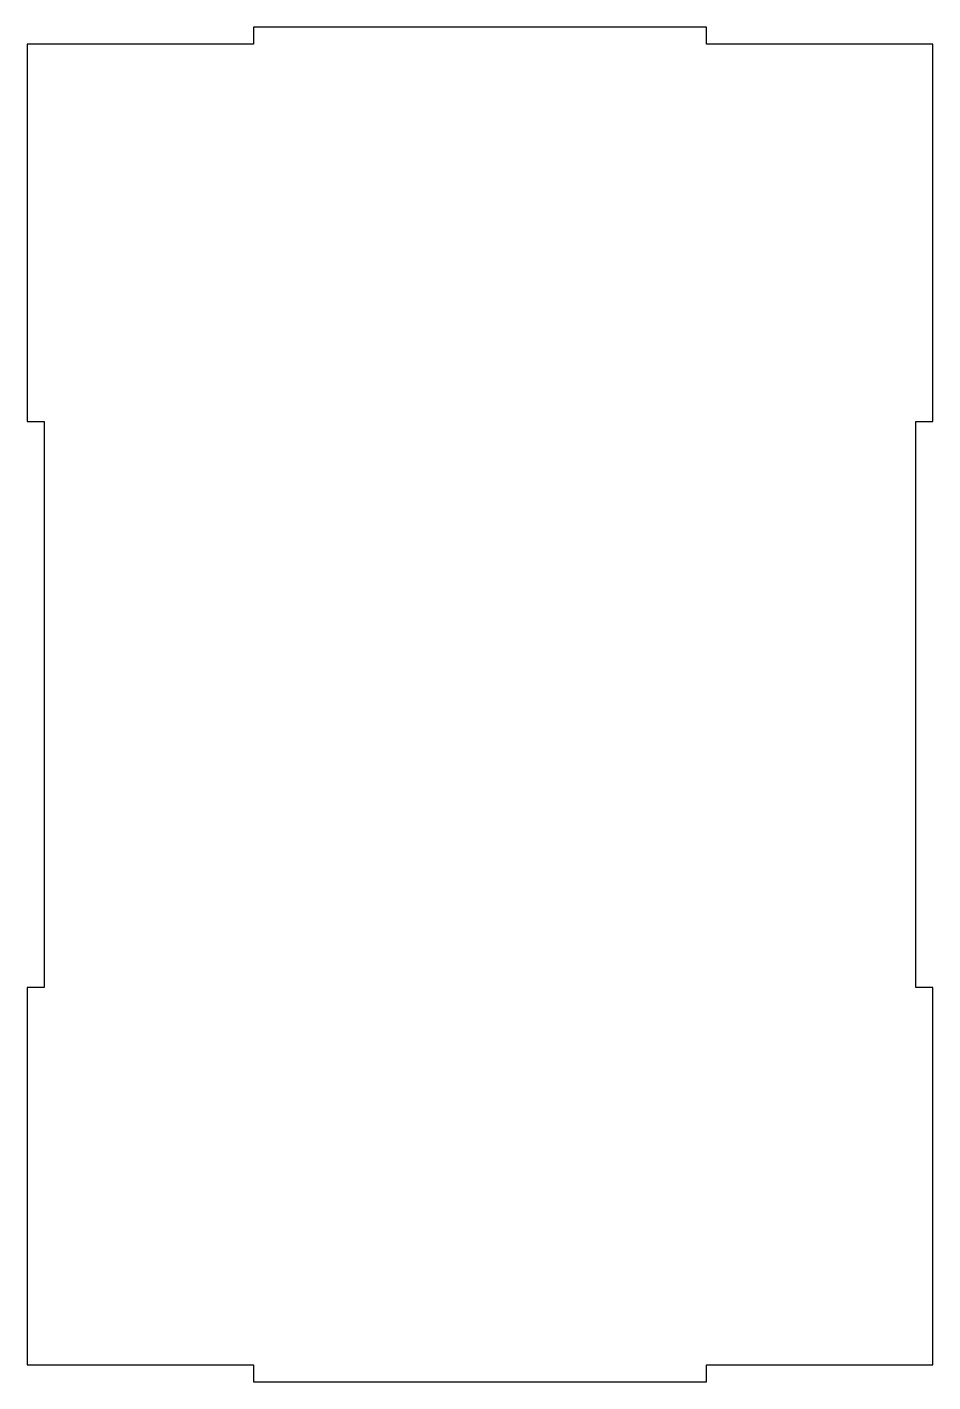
# Model space of a CAD drawing. Header units: millimetres. Extents: x 0 to 160, y -3 to 236.
import ezdxf

# ---------------------------------------------------------------- set-up
doc = ezdxf.new("R2010")
doc.units = ezdxf.units.MM

msp = doc.modelspace()

# ---------------------------------------------------------------- linework, layer by layer
msp.add_lwpolyline([(160, 66.66665), (157, 66.66665), (157, 166.66665), (160, 166.66665), (160, 233.3333), (120, 233.3333), (120, 236.3333), (40, 236.3333), (40, 233.3333), (0, 233.3333), (0, 166.66665), (3, 166.66665), (3, 66.66665), (0, 66.66665), (0, 0), (40, 0), (40, -3), (120, -3), (120, 0), (160, 0)], close=True)

doc.saveas('drawing.dxf')
